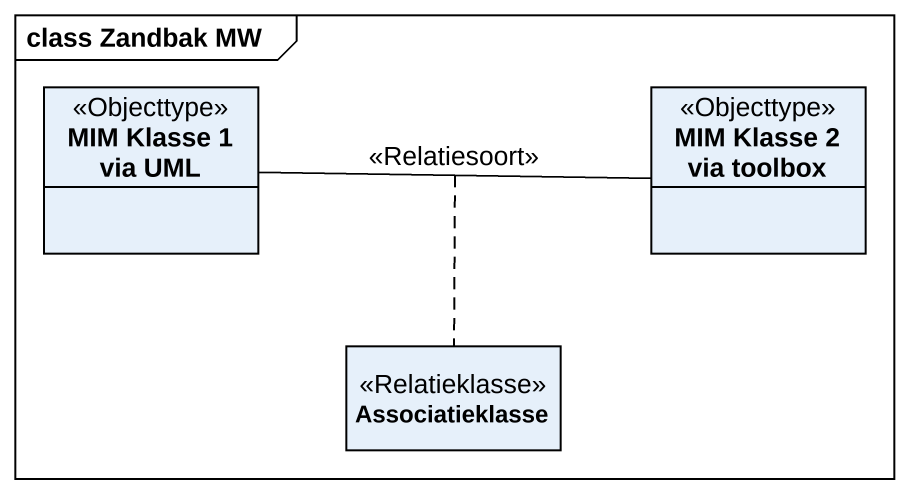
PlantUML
@startuml
mainframe class Zandbak MW
hide circle
hide empty members
class "MIM Klasse 1 via UML" as MIM_Klasse_1_via_UML <<Objecttype>>
class "MIM Klasse 2 via toolbox" as MIM_Klasse_2_via_toolbox <<Objecttype>>
class Associatieklasse <<Relatieklasse>>
MIM_Klasse_1_via_UML -right- MIM_Klasse_2_via_toolbox : <<Relatiesoort>>
(MIM_Klasse_1_via_UML, MIM_Klasse_2_via_toolbox) .. Associatieklasse
@enduml
